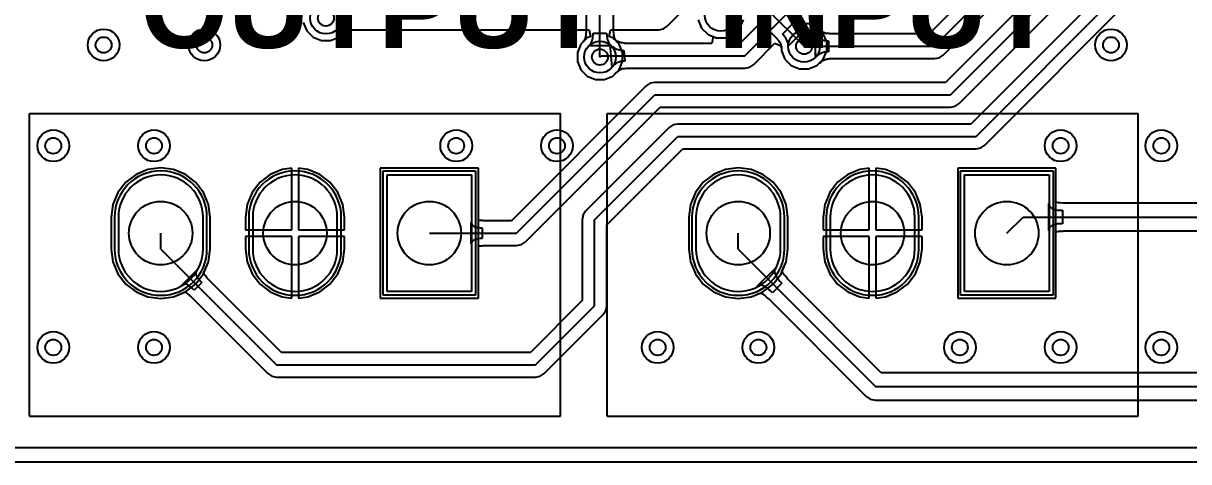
# Model space of a CAD drawing. Extents: x -53 to 82, y -68 to 38.
# Drawn here: x 11.37 to 33.41, y 0 to 8.28 of the extents above; entities that cross this region are included whole.
import ezdxf

# ---------------------------------------------------------------- set-up
doc = ezdxf.new("R2010")
doc.units = 0
for name, color, linetype in [('BOTTOM_LAYER', 5, 'CONTINUOUS'), ('BOTTOM_SOLDER', 6, 'CONTINUOUS'), ('KEEP-OUT_LAYER', 6, 'CONTINUOUS'), ('MULTI-LAYER', 9, 'CONTINUOUS'), ('TOP_LAYER', 1, 'CONTINUOUS'), ('TOP_OVERLAY', 2, 'CONTINUOUS'), ('TOP_SOLDER', 216, 'CONTINUOUS')]:
    doc.layers.add(name, color=color, linetype=linetype)
doc.styles.add('ARIAL_BOLD', font='', dxfattribs={"height": 0.2})
doc.styles.get('ARIAL_BOLD').set_extended_font_data('Arial', bold=True)

msp = doc.modelspace()

# ---------------------------------------------------------------- linework, layer by layer
at = {"layer": 'BOTTOM_LAYER'}
for p, q in [((41.626, 21.204), (28.504, 8.082)), ((28.6, 7.849), (41.859, 21.107)), ((28.765, 7.684), (42.024, 20.943)), ((25.019, 7.671), (37.744, 20.396)), ((37.24, 20.221), (24.922, 7.904)), ((34.415, 12.773), (28.809, 7.167)), ((28.905, 6.934), (34.58, 12.609)), ((29.07, 6.769), (34.676, 12.375)), ((34.811, 11.9), (29.291, 6.38)), ((29.388, 6.147), (34.976, 11.735)), ((29.553, 5.982), (35.072, 11.502)), ((23.549, 8.226), (25.708, 10.385)), ((17.308, 8.172), (17.308, 8.592)), ((26.133, 8.276), (26.08, 8.403)), ((16.667, 8.297), (16.732, 8.14)), ((17.332, 8.195), (17.308, 8.172)), ((17.357, 8.216), (17.332, 8.195)), ((17.381, 8.234), (17.357, 8.216)), ((17.406, 8.25), (17.381, 8.234)), ((17.431, 8.263), (17.406, 8.25)), ((17.456, 8.274), (17.431, 8.263)), ((17.482, 8.282), (17.456, 8.274)), ((17.508, 8.288), (17.482, 8.282)), ((17.533, 8.153), (17.547, 8.155)), ((17.547, 8.155), (17.567, 8.156)), ((17.567, 8.156), (17.58, 8.162)), ((17.58, 8.162), (22.075, 8.162)), ((22.075, 8.162), (22.1, 8.035)), ((22.451, 8.035), (22.477, 8.162)), ((22.477, 8.162), (23.393, 8.162)), ((23.393, 8.162), (23.478, 8.179)), ((23.478, 8.179), (23.549, 8.226)), ((24.135, 8.348), (24.2, 8.191)), ((24.2, 8.191), (24.32, 8.071)), ((24.804, 8.071), (24.924, 8.191)), ((24.924, 8.191), (24.989, 8.348)), ((26.222, 8.276), (26.133, 8.276)), ((26.378, 8.211), (26.222, 8.276)), ((26.422, 8.167), (26.378, 8.211)), ((26.446, 8.158), (26.422, 8.167)), ((26.464, 8.141), (26.446, 8.158)), ((16.732, 8.14), (16.852, 8.02)), ((16.852, 8.02), (17.009, 7.955)), ((17.009, 7.955), (17.179, 7.955)), ((17.179, 7.955), (17.336, 8.02)), ((17.336, 8.02), (17.38, 8.063)), ((17.38, 8.063), (17.404, 8.073)), ((17.404, 8.073), (17.425, 8.093)), ((17.425, 8.093), (17.442, 8.108)), ((17.442, 8.108), (17.459, 8.12)), ((17.459, 8.12), (17.475, 8.131)), ((17.475, 8.131), (17.49, 8.139)), ((17.49, 8.139), (17.505, 8.145)), ((17.505, 8.145), (17.519, 8.15)), ((17.519, 8.15), (17.533, 8.153)), ((22.034, 8.007), (21.914, 7.887)), ((22.1, 8.035), (22.034, 8.007)), ((22.518, 8.007), (22.451, 8.035)), ((22.54, 7.985), (22.518, 8.007)), ((22.558, 7.98), (22.54, 7.985)), ((22.578, 7.963), (22.558, 7.98)), ((22.595, 7.951), (22.578, 7.963)), ((22.612, 7.941), (22.595, 7.951)), ((22.628, 7.933), (22.612, 7.941)), ((24.32, 8.071), (24.416, 8.031)), ((24.416, 8.031), (24.391, 7.904)), ((24.707, 8.031), (24.804, 8.071)), ((24.733, 7.904), (24.707, 8.031)), ((26.351, 7.639), (26.351, 8.059)), ((26.351, 8.059), (26.372, 8.038)), ((26.372, 8.038), (26.395, 8.02)), ((26.395, 8.02), (26.418, 8.003)), ((26.418, 8.003), (26.442, 7.989)), ((26.442, 7.989), (26.466, 7.977)), ((26.478, 8.129), (26.464, 8.141)), ((26.466, 7.977), (26.491, 7.968)), ((26.493, 8.119), (26.478, 8.129)), ((26.491, 7.968), (26.517, 7.96)), ((26.507, 8.11), (26.493, 8.119)), ((26.521, 8.103), (26.507, 8.11)), ((26.517, 7.96), (26.544, 7.955)), ((26.535, 8.098), (26.521, 8.103)), ((26.55, 8.093), (26.535, 8.098)), ((26.544, 7.955), (26.571, 7.951)), ((26.565, 8.09), (26.55, 8.093)), ((26.582, 8.088), (26.565, 8.09)), ((26.571, 7.951), (26.599, 7.95)), ((26.604, 8.088), (26.582, 8.088)), ((26.599, 7.95), (26.599, 7.747)), ((26.617, 8.082), (26.604, 8.088)), ((28.504, 8.082), (26.617, 8.082)), ((21.914, 7.887), (21.849, 7.73)), ((21.849, 7.73), (21.849, 7.56)), ((22.507, 7.454), (22.471, 7.873)), ((22.471, 7.873), (22.495, 7.854)), ((22.495, 7.854), (22.519, 7.837)), ((22.519, 7.837), (22.544, 7.822)), ((22.544, 7.822), (22.568, 7.809)), ((22.568, 7.809), (22.594, 7.797)), ((22.594, 7.797), (22.62, 7.788)), ((22.62, 7.788), (22.646, 7.781)), ((22.644, 7.926), (22.628, 7.933)), ((22.66, 7.92), (22.644, 7.926)), ((22.646, 7.781), (22.673, 7.776)), ((22.676, 7.916), (22.66, 7.92)), ((22.673, 7.776), (22.7, 7.773)), ((22.693, 7.912), (22.676, 7.916)), ((22.71, 7.911), (22.693, 7.912)), ((22.7, 7.773), (22.728, 7.772)), ((22.733, 7.91), (22.71, 7.911)), ((22.728, 7.772), (22.746, 7.569)), ((22.745, 7.904), (22.733, 7.91)), ((24.391, 7.904), (22.745, 7.904)), ((24.922, 7.904), (24.733, 7.904)), ((25.184, 7.506), (25.583, 7.905)), ((25.583, 7.905), (25.71, 7.852)), ((25.71, 7.852), (25.71, 7.764)), ((25.71, 7.764), (25.775, 7.607)), ((26.137, 7.849), (28.6, 7.849)), ((26.466, 7.72), (26.442, 7.708)), ((26.491, 7.73), (26.466, 7.72)), ((26.517, 7.737), (26.491, 7.73)), ((26.544, 7.743), (26.517, 7.737)), ((26.571, 7.746), (26.544, 7.743)), ((26.599, 7.747), (26.571, 7.746)), ((21.849, 7.56), (21.914, 7.404)), ((22.276, 7.645), (22.301, 7.671)), ((22.301, 7.671), (25.019, 7.671)), ((22.547, 7.496), (22.527, 7.476)), ((22.568, 7.513), (22.547, 7.496)), ((22.591, 7.528), (22.568, 7.513)), ((22.614, 7.54), (22.591, 7.528)), ((22.639, 7.551), (22.614, 7.54)), ((22.664, 7.559), (22.639, 7.551)), ((22.69, 7.565), (22.664, 7.559)), ((22.718, 7.568), (22.69, 7.565)), ((22.746, 7.569), (22.718, 7.568)), ((25.108, 7.455), (25.184, 7.506)), ((25.775, 7.607), (25.895, 7.487)), ((26.372, 7.659), (26.351, 7.639)), ((26.395, 7.678), (26.372, 7.659)), ((26.378, 7.487), (26.422, 7.53)), ((26.418, 7.694), (26.395, 7.678)), ((26.442, 7.708), (26.418, 7.694)), ((26.422, 7.53), (26.446, 7.539)), ((26.446, 7.539), (26.464, 7.556)), ((26.464, 7.556), (26.478, 7.568)), ((26.478, 7.568), (26.493, 7.578)), ((26.493, 7.578), (26.507, 7.587)), ((26.507, 7.587), (26.521, 7.594)), ((26.521, 7.594), (26.535, 7.599)), ((26.535, 7.599), (26.55, 7.604)), ((26.55, 7.604), (26.565, 7.607)), ((26.565, 7.607), (26.582, 7.609)), ((26.582, 7.609), (26.604, 7.61)), ((26.604, 7.61), (26.617, 7.616)), ((26.617, 7.616), (28.6, 7.616)), ((28.6, 7.616), (28.69, 7.633)), ((28.69, 7.633), (28.765, 7.684)), ((21.914, 7.404), (22.034, 7.283)), ((22.034, 7.283), (22.191, 7.218)), ((22.361, 7.218), (22.518, 7.283)), ((22.527, 7.476), (22.507, 7.454)), ((22.518, 7.283), (22.585, 7.351)), ((22.585, 7.351), (22.61, 7.363)), ((22.61, 7.363), (22.625, 7.381)), ((22.625, 7.381), (22.638, 7.392)), ((22.638, 7.392), (22.65, 7.402)), ((22.65, 7.402), (22.662, 7.41)), ((22.662, 7.41), (22.674, 7.416)), ((22.674, 7.416), (22.686, 7.422)), ((22.686, 7.422), (22.699, 7.426)), ((22.699, 7.426), (22.714, 7.429)), ((22.714, 7.429), (22.729, 7.431)), ((22.729, 7.431), (22.752, 7.432)), ((22.752, 7.432), (22.755, 7.433)), ((22.755, 7.433), (22.758, 7.432)), ((22.758, 7.432), (22.769, 7.438)), ((22.769, 7.438), (25.019, 7.438)), ((25.019, 7.438), (25.108, 7.455)), ((25.895, 7.487), (26.052, 7.422)), ((26.052, 7.422), (26.222, 7.422)), ((26.222, 7.422), (26.378, 7.487)), ((23.152, 7.099), (20.604, 4.551)), ((22.191, 7.218), (22.361, 7.218)), ((23.228, 7.15), (23.152, 7.099)), ((23.317, 7.167), (23.228, 7.15)), ((28.809, 7.167), (23.317, 7.167)), ((20.701, 4.318), (23.317, 6.934)), ((23.317, 6.934), (28.905, 6.934)), ((20.866, 4.153), (23.414, 6.701)), ((23.414, 6.701), (28.905, 6.701)), ((28.905, 6.701), (28.994, 6.719)), ((28.994, 6.719), (29.07, 6.769)), ((23.584, 6.312), (22.009, 4.737)), ((23.66, 6.362), (23.584, 6.312)), ((23.749, 6.38), (23.66, 6.362)), ((29.291, 6.38), (23.749, 6.38)), ((22.174, 4.572), (23.749, 6.147)), ((23.749, 6.147), (29.388, 6.147)), ((29.477, 5.931), (29.553, 5.982)), ((22.407, 4.475), (23.846, 5.914)), ((23.846, 5.914), (29.388, 5.914)), ((29.388, 5.914), (29.477, 5.931)), ((13.728, 5.521), (13.503, 5.428)), ((13.97, 5.553), (13.728, 5.521)), ((14.212, 5.521), (13.97, 5.553)), ((14.437, 5.428), (14.212, 5.521)), ((16.268, 5.521), (16.043, 5.428)), ((16.447, 5.545), (16.268, 5.521)), ((16.447, 4.381), (16.447, 5.545)), ((16.752, 5.521), (16.573, 5.545)), ((16.573, 5.545), (16.573, 4.381)), ((16.977, 5.428), (16.752, 5.521)), ((19.977, 5.545), (18.123, 5.545)), ((18.123, 5.545), (18.123, 3.091)), ((19.977, 4.563), (19.977, 5.545)), ((24.65, 5.521), (24.425, 5.428)), ((24.892, 5.553), (24.65, 5.521)), ((25.134, 5.521), (24.892, 5.553)), ((25.359, 5.428), (25.134, 5.521)), ((27.19, 5.521), (26.965, 5.428)), ((27.369, 5.545), (27.19, 5.521)), ((27.369, 4.381), (27.369, 5.545)), ((27.674, 5.521), (27.495, 5.545)), ((27.495, 5.545), (27.495, 4.381)), ((27.899, 5.428), (27.674, 5.521)), ((30.899, 5.545), (29.045, 5.545)), ((29.045, 5.545), (29.045, 3.091)), ((30.899, 4.902), (30.899, 5.545)), ((13.503, 5.428), (13.309, 5.279)), ((14.631, 5.279), (14.437, 5.428)), ((16.043, 5.428), (15.849, 5.279)), ((17.171, 5.279), (16.977, 5.428)), ((18.25, 3.218), (18.25, 5.418)), ((18.25, 5.418), (19.85, 5.418)), ((19.85, 5.418), (19.85, 3.218)), ((24.425, 5.428), (24.231, 5.279)), ((25.553, 5.279), (25.359, 5.428)), ((26.965, 5.428), (26.771, 5.279)), ((28.093, 5.279), (27.899, 5.428)), ((29.172, 3.218), (29.172, 5.418)), ((29.172, 5.418), (30.772, 5.418)), ((30.772, 5.418), (30.772, 3.218)), ((13.16, 5.086), (13.067, 4.86)), ((13.309, 5.279), (13.16, 5.086)), ((14.78, 5.086), (14.631, 5.279)), ((14.873, 4.86), (14.78, 5.086)), ((15.7, 5.086), (15.607, 4.86)), ((15.849, 5.279), (15.7, 5.086)), ((17.32, 5.086), (17.171, 5.279)), ((17.413, 4.86), (17.32, 5.086)), ((24.082, 5.086), (23.989, 4.86)), ((24.231, 5.279), (24.082, 5.086)), ((25.702, 5.086), (25.553, 5.279)), ((25.795, 4.86), (25.702, 5.086)), ((26.622, 5.086), (26.529, 4.86)), ((26.771, 5.279), (26.622, 5.086)), ((28.242, 5.086), (28.093, 5.279)), ((28.335, 4.86), (28.242, 5.086)), ((13.067, 4.86), (13.035, 4.618)), ((14.905, 4.618), (14.873, 4.86)), ((15.607, 4.86), (15.575, 4.618)), ((17.445, 4.618), (17.413, 4.86)), ((23.989, 4.86), (23.957, 4.618)), ((25.827, 4.618), (25.795, 4.86)), ((26.529, 4.86), (26.497, 4.618)), ((28.367, 4.618), (28.335, 4.86)), ((30.766, 4.369), (30.766, 4.877)), ((30.766, 4.877), (30.768, 4.853)), ((30.768, 4.853), (30.776, 4.831)), ((30.902, 4.901), (30.899, 4.902)), ((30.921, 4.896), (30.902, 4.901)), ((30.948, 4.891), (30.921, 4.896)), ((30.982, 4.888), (30.948, 4.891)), ((31.027, 4.887), (30.982, 4.888)), ((31.039, 4.882), (31.027, 4.887)), ((54.142, 4.882), (31.039, 4.882)), ((21.959, 4.661), (21.941, 4.572)), ((22.009, 4.737), (21.959, 4.661)), ((30.776, 4.831), (30.789, 4.812)), ((30.789, 4.812), (30.807, 4.796)), ((30.807, 4.796), (30.83, 4.782)), ((30.83, 4.782), (30.858, 4.77)), ((30.858, 4.77), (30.892, 4.761)), ((30.892, 4.761), (30.93, 4.755)), ((30.93, 4.755), (30.974, 4.751)), ((30.974, 4.751), (31.023, 4.75)), ((31.023, 4.75), (31.023, 4.496)), ((13.035, 4.618), (13.035, 4.018)), ((13.17, 4.618), (13.17, 4.018)), ((14.77, 4.018), (14.77, 4.618)), ((14.905, 4.018), (14.905, 4.618)), ((15.575, 4.618), (15.575, 4.381)), ((15.71, 4.618), (15.71, 4.018)), ((17.31, 4.018), (17.31, 4.618)), ((17.445, 4.381), (17.445, 4.618)), ((19.844, 4.115), (19.844, 4.521)), ((19.844, 4.521), (19.846, 4.502)), ((19.846, 4.502), (19.852, 4.485)), ((19.852, 4.485), (19.862, 4.469)), ((19.862, 4.469), (19.877, 4.456)), ((19.877, 4.456), (19.895, 4.445)), ((19.895, 4.445), (19.918, 4.436)), ((19.918, 4.436), (19.945, 4.429)), ((19.945, 4.429), (19.976, 4.424)), ((19.976, 4.424), (20.011, 4.421)), ((19.993, 4.56), (19.977, 4.563)), ((20.019, 4.558), (19.993, 4.56)), ((20.011, 4.421), (20.05, 4.42)), ((20.054, 4.557), (20.019, 4.558)), ((20.05, 4.42), (20.05, 4.216)), ((20.067, 4.551), (20.054, 4.557)), ((20.604, 4.551), (20.067, 4.551)), ((21.941, 4.572), (21.941, 3.043)), ((22.174, 2.946), (22.174, 4.572)), ((22.407, 2.946), (22.407, 4.475)), ((23.957, 4.618), (23.957, 4.018)), ((24.092, 4.618), (24.092, 4.018)), ((25.692, 4.018), (25.692, 4.618)), ((25.827, 4.018), (25.827, 4.618)), ((26.497, 4.618), (26.497, 4.381)), ((26.632, 4.618), (26.632, 4.018)), ((28.232, 4.018), (28.232, 4.618)), ((28.367, 4.381), (28.367, 4.618)), ((29.972, 4.318), (30.277, 4.623)), ((30.277, 4.623), (54.61, 4.623)), ((30.776, 4.415), (30.768, 4.393)), ((30.789, 4.434), (30.776, 4.415)), ((30.807, 4.45), (30.789, 4.434)), ((30.83, 4.464), (30.807, 4.45)), ((30.858, 4.475), (30.83, 4.464)), ((30.892, 4.484), (30.858, 4.475)), ((30.93, 4.491), (30.892, 4.484)), ((30.974, 4.495), (30.93, 4.491)), ((31.023, 4.496), (30.974, 4.495)), ((13.97, 4.018), (13.97, 4.318)), ((15.575, 4.381), (16.447, 4.381)), ((16.447, 4.255), (15.575, 4.255)), ((15.575, 4.255), (15.575, 4.018)), ((16.447, 3.091), (16.447, 4.255)), ((16.573, 4.381), (17.445, 4.381)), ((17.445, 4.255), (16.573, 4.255)), ((16.573, 4.255), (16.573, 3.091)), ((17.445, 4.018), (17.445, 4.255)), ((19.05, 4.318), (20.701, 4.318)), ((19.895, 4.191), (19.877, 4.18)), ((19.918, 4.2), (19.895, 4.191)), ((19.945, 4.207), (19.918, 4.2)), ((19.976, 4.212), (19.945, 4.207)), ((20.011, 4.215), (19.976, 4.212)), ((20.05, 4.216), (20.011, 4.215)), ((24.892, 4.018), (24.892, 4.318)), ((26.497, 4.381), (27.369, 4.381)), ((27.369, 4.255), (26.497, 4.255)), ((26.497, 4.255), (26.497, 4.018)), ((27.369, 3.091), (27.369, 4.255)), ((27.432, 4.318), (27.432, 4.318)), ((27.432, 4.318), (27.432, 4.318)), ((27.432, 4.318), (27.432, 4.318)), ((27.495, 4.381), (28.367, 4.381)), ((28.367, 4.255), (27.495, 4.255)), ((27.495, 4.255), (27.495, 3.091)), ((28.367, 4.018), (28.367, 4.255)), ((30.768, 4.393), (30.766, 4.369)), ((30.899, 4.344), (30.902, 4.345)), ((30.899, 3.091), (30.899, 4.344)), ((30.902, 4.345), (30.921, 4.35)), ((30.921, 4.35), (30.948, 4.354)), ((30.948, 4.354), (30.982, 4.357)), ((30.982, 4.357), (31.027, 4.358)), ((31.027, 4.358), (31.039, 4.364)), ((31.039, 4.364), (54.142, 4.364)), ((13.035, 4.018), (13.067, 3.776)), ((13.97, 4.018), (16.159, 1.829)), ((14.873, 3.776), (14.905, 4.018)), ((15.575, 4.018), (15.607, 3.776)), ((17.413, 3.776), (17.445, 4.018)), ((19.846, 4.134), (19.844, 4.115)), ((19.852, 4.151), (19.846, 4.134)), ((19.862, 4.167), (19.852, 4.151)), ((19.877, 4.18), (19.862, 4.167)), ((19.977, 4.073), (19.993, 4.076)), ((19.977, 3.091), (19.977, 4.073)), ((19.993, 4.076), (20.019, 4.078)), ((20.019, 4.078), (20.054, 4.079)), ((20.054, 4.079), (20.067, 4.085)), ((20.067, 4.085), (20.701, 4.085)), ((20.701, 4.085), (20.79, 4.103)), ((20.79, 4.103), (20.866, 4.153)), ((23.957, 4.018), (23.989, 3.776)), ((24.892, 4.018), (27.488, 1.422)), ((25.795, 3.776), (25.827, 4.018)), ((26.497, 4.018), (26.529, 3.776)), ((28.335, 3.776), (28.367, 4.018)), ((13.067, 3.776), (13.16, 3.55)), ((14.782, 3.555), (14.873, 3.776)), ((15.607, 3.776), (15.7, 3.55)), ((17.32, 3.55), (17.413, 3.776)), ((23.989, 3.776), (24.082, 3.55)), ((25.719, 3.591), (25.795, 3.776)), ((26.529, 3.776), (26.622, 3.55)), ((28.242, 3.55), (28.335, 3.776)), ((13.16, 3.55), (13.309, 3.357)), ((14.37, 3.332), (14.656, 3.618)), ((14.637, 3.586), (14.634, 3.567)), ((14.634, 3.567), (14.636, 3.547)), ((14.636, 3.547), (14.643, 3.525)), ((14.644, 3.603), (14.637, 3.586)), ((14.656, 3.618), (14.644, 3.603)), ((14.784, 3.552), (14.782, 3.555)), ((14.798, 3.533), (14.784, 3.552)), ((14.817, 3.51), (14.798, 3.533)), ((15.7, 3.55), (15.849, 3.357)), ((17.171, 3.357), (17.32, 3.55)), ((24.082, 3.55), (24.231, 3.357)), ((25.245, 3.307), (25.603, 3.665)), ((25.579, 3.624), (25.576, 3.601)), ((25.576, 3.601), (25.579, 3.575)), ((25.588, 3.646), (25.579, 3.624)), ((25.579, 3.575), (25.588, 3.547)), ((25.603, 3.665), (25.588, 3.646)), ((25.588, 3.547), (25.602, 3.516)), ((25.723, 3.582), (25.719, 3.591)), ((25.736, 3.561), (25.723, 3.582)), ((25.756, 3.534), (25.736, 3.561)), ((25.783, 3.503), (25.756, 3.534)), ((26.622, 3.55), (26.771, 3.357)), ((28.093, 3.357), (28.242, 3.55)), ((13.309, 3.357), (13.503, 3.208)), ((14.385, 3.344), (14.37, 3.332)), ((14.402, 3.351), (14.385, 3.344)), ((14.421, 3.354), (14.402, 3.351)), ((14.441, 3.352), (14.421, 3.354)), ((14.463, 3.345), (14.441, 3.352)), ((14.487, 3.334), (14.463, 3.345)), ((14.513, 3.318), (14.487, 3.334)), ((14.541, 3.298), (14.513, 3.318)), ((14.745, 3.387), (14.601, 3.243)), ((14.643, 3.525), (14.654, 3.501)), ((14.654, 3.501), (14.67, 3.475)), ((14.67, 3.475), (14.69, 3.447)), ((14.69, 3.447), (14.715, 3.418)), ((14.715, 3.418), (14.745, 3.387)), ((14.844, 3.482), (14.817, 3.51)), ((14.849, 3.468), (14.844, 3.482)), ((16.256, 2.062), (14.849, 3.468)), ((15.849, 3.357), (16.043, 3.208)), ((16.977, 3.208), (17.171, 3.357)), ((24.231, 3.357), (24.425, 3.208)), ((25.264, 3.322), (25.245, 3.307)), ((25.286, 3.331), (25.264, 3.322)), ((25.309, 3.334), (25.286, 3.331)), ((25.335, 3.331), (25.309, 3.334)), ((25.363, 3.322), (25.335, 3.331)), ((25.394, 3.308), (25.363, 3.322)), ((25.427, 3.288), (25.394, 3.308)), ((25.719, 3.371), (25.539, 3.191)), ((25.602, 3.516), (25.622, 3.483)), ((25.622, 3.483), (25.649, 3.448)), ((25.649, 3.448), (25.681, 3.411)), ((25.681, 3.411), (25.719, 3.371)), ((25.818, 3.466), (25.783, 3.503)), ((25.823, 3.453), (25.818, 3.466)), ((27.595, 1.681), (25.823, 3.453)), ((26.771, 3.357), (26.965, 3.208)), ((27.899, 3.208), (28.093, 3.357)), ((13.503, 3.208), (13.728, 3.115)), ((13.728, 3.115), (13.97, 3.083)), ((13.97, 3.083), (14.212, 3.115)), ((14.212, 3.115), (14.433, 3.206)), ((14.433, 3.206), (14.436, 3.204)), ((14.436, 3.204), (14.455, 3.19)), ((14.455, 3.19), (14.478, 3.171)), ((14.478, 3.171), (14.506, 3.144)), ((14.506, 3.144), (14.52, 3.139)), ((14.52, 3.139), (15.994, 1.664)), ((14.57, 3.273), (14.541, 3.298)), ((14.601, 3.243), (14.57, 3.273)), ((16.043, 3.208), (16.268, 3.115)), ((16.268, 3.115), (16.447, 3.091)), ((16.573, 3.091), (16.752, 3.115)), ((16.752, 3.115), (16.977, 3.208)), ((18.123, 3.091), (19.977, 3.091)), ((19.85, 3.218), (18.25, 3.218)), ((24.425, 3.208), (24.65, 3.115)), ((24.65, 3.115), (24.892, 3.083)), ((24.892, 3.083), (25.134, 3.115)), ((25.134, 3.115), (25.319, 3.191)), ((25.319, 3.191), (25.328, 3.187)), ((25.328, 3.187), (25.349, 3.174)), ((25.349, 3.174), (25.376, 3.154)), ((25.376, 3.154), (25.407, 3.127)), ((25.407, 3.127), (25.444, 3.092)), ((25.462, 3.261), (25.427, 3.288)), ((25.444, 3.092), (25.457, 3.087)), ((25.457, 3.087), (27.304, 1.239)), ((25.499, 3.229), (25.462, 3.261)), ((25.539, 3.191), (25.499, 3.229)), ((26.965, 3.208), (27.19, 3.115)), ((27.19, 3.115), (27.369, 3.091)), ((27.495, 3.091), (27.674, 3.115)), ((27.674, 3.115), (27.899, 3.208)), ((29.045, 3.091), (30.899, 3.091)), ((30.772, 3.218), (29.172, 3.218)), ((21.941, 3.043), (20.96, 2.062)), ((21.057, 1.829), (22.174, 2.946)), ((22.39, 2.857), (22.407, 2.946)), ((21.221, 1.664), (22.339, 2.782)), ((22.339, 2.782), (22.39, 2.857)), ((20.96, 2.062), (16.256, 2.062)), ((16.159, 1.829), (21.057, 1.829)), ((15.994, 1.664), (16.07, 1.613)), ((16.07, 1.613), (16.159, 1.596)), ((16.159, 1.596), (21.057, 1.596)), ((21.057, 1.596), (21.146, 1.613)), ((21.146, 1.613), (21.221, 1.664)), ((54.207, 1.681), (27.595, 1.681)), ((27.488, 1.422), (54.661, 1.422)), ((27.304, 1.239), (27.388, 1.183)), ((27.388, 1.183), (27.488, 1.163)), ((27.488, 1.163), (54.176, 1.163)), ((78.551, 0.259), (8.331, 0.259))]:
    msp.add_line(p, q, dxfattribs=at)
for centre, radius in [((17.094, 8.382), 0.3), ((24.562, 8.433), 0.3), ((17.094, 8.382), 0.15), ((12.89, 7.874), 0.3), ((14.796, 7.874), 0.3), ((31.941, 7.874), 0.3), ((12.89, 7.874), 0.15), ((14.796, 7.874), 0.15), ((22.276, 7.645), 0.3), ((26.137, 7.849), 0.3), ((26.137, 7.849), 0.15), ((31.941, 7.874), 0.15), ((22.276, 7.645), 0.15), ((11.938, 5.969), 0.3), ((13.843, 5.969), 0.3), ((19.558, 5.969), 0.3), ((21.463, 5.969), 0.3), ((30.988, 5.969), 0.3), ((32.893, 5.969), 0.3), ((11.938, 5.969), 0.15), ((13.843, 5.969), 0.15), ((19.558, 5.969), 0.15), ((21.463, 5.969), 0.15), ((30.988, 5.969), 0.15), ((32.893, 5.969), 0.15), ((13.97, 4.318), 0.6), ((16.51, 4.318), 0.6), ((19.05, 4.318), 0.6), ((24.892, 4.318), 0.6), ((27.432, 4.318), 0.6), ((29.972, 4.318), 0.6), ((11.938, 2.159), 0.3), ((13.843, 2.159), 0.3), ((23.368, 2.159), 0.3), ((25.273, 2.159), 0.3), ((29.083, 2.159), 0.3), ((30.988, 2.159), 0.3), ((32.893, 2.159), 0.3), ((11.938, 2.159), 0.15), ((13.843, 2.159), 0.15), ((23.368, 2.159), 0.15), ((25.273, 2.159), 0.15), ((29.083, 2.159), 0.15), ((30.988, 2.159), 0.15), ((32.893, 2.159), 0.15)]:
    msp.add_circle(centre, radius, dxfattribs=at)
for centre, start, end in [((13.97, 4.618), 0, 180), ((16.51, 4.618), 0, 180), ((24.892, 4.618), 0, 180), ((27.432, 4.618), 0, 180), ((13.97, 4.018), 180, 0), ((16.51, 4.018), 180, 0), ((24.892, 4.018), 180, 0), ((27.432, 4.018), 180, 0)]:
    msp.add_arc(centre, 0.8, start, end, dxfattribs=at)
at = {"layer": 'BOTTOM_SOLDER'}
for p, q in [((18.175, 3.143), (18.175, 5.493)), ((18.175, 5.493), (19.925, 5.493)), ((19.925, 5.493), (19.925, 3.143)), ((29.097, 3.143), (29.097, 5.493)), ((29.097, 5.493), (30.847, 5.493)), ((30.847, 5.493), (30.847, 3.143)), ((13.095, 4.618), (13.095, 4.018)), ((14.845, 4.018), (14.845, 4.618)), ((15.635, 4.618), (15.635, 4.018)), ((17.385, 4.018), (17.385, 4.618)), ((24.017, 4.618), (24.017, 4.018)), ((25.767, 4.018), (25.767, 4.618)), ((26.557, 4.618), (26.557, 4.018)), ((28.307, 4.018), (28.307, 4.618)), ((19.925, 3.143), (18.175, 3.143)), ((30.847, 3.143), (29.097, 3.143))]:
    msp.add_line(p, q, dxfattribs=at)
for centre in [(13.97, 4.318), (16.51, 4.318), (19.05, 4.318), (24.892, 4.318), (27.432, 4.318), (29.972, 4.318)]:
    msp.add_circle(centre, 0.6, dxfattribs=at)
for centre, start, end in [((13.97, 4.618), 0, 180), ((16.51, 4.618), 0, 180), ((24.892, 4.618), 0, 180), ((27.432, 4.618), 0, 180), ((13.97, 4.018), 180, 0), ((16.51, 4.018), 180, 0), ((24.892, 4.018), 180, 0), ((27.432, 4.018), 180, 0)]:
    msp.add_arc(centre, 0.875, start, end, dxfattribs=at)
at = {"layer": 'KEEP-OUT_LAYER'}
msp.add_line((3.022, 0), (78.551, 0), dxfattribs=at)
at = {"layer": 'MULTI-LAYER'}
for p, q in [((18.25, 3.218), (18.25, 5.418)), ((18.25, 5.418), (19.85, 5.418)), ((19.85, 5.418), (19.85, 3.218)), ((29.172, 3.218), (29.172, 5.418)), ((29.172, 5.418), (30.772, 5.418)), ((30.772, 5.418), (30.772, 3.218)), ((13.17, 4.618), (13.17, 4.018)), ((14.77, 4.018), (14.77, 4.618)), ((15.71, 4.618), (15.71, 4.018)), ((17.31, 4.018), (17.31, 4.618)), ((24.092, 4.618), (24.092, 4.018)), ((25.692, 4.018), (25.692, 4.618)), ((26.632, 4.618), (26.632, 4.018)), ((28.232, 4.018), (28.232, 4.618)), ((19.85, 3.218), (18.25, 3.218)), ((30.772, 3.218), (29.172, 3.218))]:
    msp.add_line(p, q, dxfattribs=at)
for centre in [(13.97, 4.318), (16.51, 4.318), (19.05, 4.318), (24.892, 4.318), (27.432, 4.318), (29.972, 4.318)]:
    msp.add_circle(centre, 0.6, dxfattribs=at)
for centre, start, end in [((13.97, 4.618), 0, 180), ((16.51, 4.618), 0, 180), ((24.892, 4.618), 0, 180), ((27.432, 4.618), 0, 180), ((13.97, 4.018), 180, 0), ((16.51, 4.018), 180, 0), ((24.892, 4.018), 180, 0), ((27.432, 4.018), 180, 0)]:
    msp.add_arc(centre, 0.8, start, end, dxfattribs=at)
at = {"layer": 'TOP_LAYER'}
for p, q in [((22.276, 7.645), (22.276, 10.804)), ((22.017, 10.159), (22.017, 8.113)), ((22.535, 8.113), (22.535, 10.159)), ((25.432, 8.553), (26.137, 7.849)), ((16.667, 8.297), (16.732, 8.14)), ((17.456, 8.14), (17.521, 8.297)), ((24.135, 8.348), (24.2, 8.191)), ((24.2, 8.191), (24.32, 8.071)), ((24.804, 8.071), (24.924, 8.191)), ((24.924, 8.191), (24.989, 8.348)), ((25.249, 8.37), (25.623, 7.996)), ((25.727, 8.078), (25.907, 8.258)), ((25.907, 8.258), (25.929, 8.237)), ((25.929, 8.237), (25.951, 8.218)), ((25.951, 8.218), (25.974, 8.202)), ((25.974, 8.202), (25.996, 8.187)), ((25.996, 8.187), (26.019, 8.175)), ((26.019, 8.175), (26.042, 8.166)), ((26.042, 8.166), (26.064, 8.158)), ((26.064, 8.158), (26.087, 8.153)), ((26.161, 8.276), (26.139, 8.286)), ((26.222, 8.276), (26.161, 8.276)), ((26.378, 8.211), (26.222, 8.276)), ((26.499, 8.09), (26.378, 8.211)), ((16.732, 8.14), (16.852, 8.02)), ((16.852, 8.02), (17.009, 7.955)), ((17.009, 7.955), (17.179, 7.955)), ((17.179, 7.955), (17.336, 8.02)), ((17.336, 8.02), (17.456, 8.14)), ((21.965, 7.953), (21.956, 7.93)), ((21.976, 7.965), (21.965, 7.953)), ((21.982, 7.973), (21.976, 7.965)), ((21.988, 7.982), (21.982, 7.973)), ((21.993, 7.993), (21.988, 7.982)), ((21.998, 8.005), (21.993, 7.993)), ((22.003, 8.019), (21.998, 8.005)), ((22.006, 8.035), (22.003, 8.019)), ((22.009, 8.054), (22.006, 8.035)), ((22.011, 8.074), (22.009, 8.054)), ((22.017, 8.113), (22.011, 8.101)), ((22.011, 8.101), (22.011, 8.074)), ((22.108, 7.915), (22.119, 7.937)), ((22.119, 7.937), (22.128, 7.96)), ((22.128, 7.96), (22.136, 7.984)), ((22.136, 7.984), (22.141, 8.01)), ((22.141, 8.01), (22.145, 8.038)), ((22.145, 8.038), (22.148, 8.067)), ((22.148, 8.067), (22.149, 8.097)), ((22.149, 8.097), (22.403, 8.097)), ((22.403, 8.097), (22.404, 8.067)), ((22.404, 8.067), (22.406, 8.038)), ((22.406, 8.038), (22.41, 8.01)), ((22.41, 8.01), (22.416, 7.984)), ((22.416, 7.984), (22.424, 7.96)), ((22.424, 7.96), (22.433, 7.937)), ((22.433, 7.937), (22.443, 7.915)), ((22.54, 8.101), (22.535, 8.113)), ((22.541, 8.074), (22.54, 8.101)), ((22.543, 8.054), (22.541, 8.074)), ((22.545, 8.035), (22.543, 8.054)), ((22.549, 8.019), (22.545, 8.035)), ((22.553, 8.005), (22.549, 8.019)), ((22.558, 7.993), (22.553, 8.005)), ((22.564, 7.982), (22.558, 7.993)), ((22.569, 7.973), (22.564, 7.982)), ((22.575, 7.965), (22.569, 7.973)), ((22.587, 7.953), (22.575, 7.965)), ((22.595, 7.93), (22.587, 7.953)), ((24.32, 8.071), (24.477, 8.006)), ((24.477, 8.006), (24.647, 8.006)), ((24.647, 8.006), (24.804, 8.071)), ((25.623, 7.996), (25.628, 7.984)), ((25.628, 7.984), (25.646, 7.965)), ((25.646, 7.965), (25.659, 7.949)), ((25.659, 7.949), (25.67, 7.934)), ((25.748, 8.056), (25.727, 8.078)), ((25.767, 8.034), (25.748, 8.056)), ((25.784, 8.011), (25.767, 8.034)), ((25.798, 7.989), (25.784, 8.011)), ((25.81, 7.966), (25.798, 7.989)), ((25.82, 7.944), (25.81, 7.966)), ((25.827, 7.921), (25.82, 7.944)), ((26.134, 8.149), (25.837, 7.852)), ((26.087, 8.153), (26.11, 8.149)), ((26.11, 8.149), (26.134, 8.149)), ((26.564, 7.934), (26.499, 8.09)), ((21.914, 7.887), (21.849, 7.73)), ((21.849, 7.73), (21.849, 7.56)), ((21.956, 7.93), (21.914, 7.887)), ((22.066, 7.86), (22.082, 7.877)), ((22.486, 7.86), (22.066, 7.86)), ((22.082, 7.877), (22.096, 7.895)), ((22.096, 7.895), (22.108, 7.915)), ((22.443, 7.915), (22.456, 7.895)), ((22.456, 7.895), (22.47, 7.877)), ((22.47, 7.877), (22.486, 7.86)), ((22.638, 7.887), (22.595, 7.93)), ((22.703, 7.73), (22.638, 7.887)), ((22.703, 7.56), (22.703, 7.73)), ((25.67, 7.934), (25.679, 7.92)), ((25.679, 7.92), (25.686, 7.907)), ((25.686, 7.907), (25.691, 7.895)), ((25.691, 7.895), (25.695, 7.883)), ((25.695, 7.883), (25.697, 7.873)), ((25.697, 7.873), (25.699, 7.863)), ((25.699, 7.863), (25.699, 7.846)), ((25.699, 7.846), (25.71, 7.824)), ((25.71, 7.824), (25.71, 7.764)), ((25.71, 7.764), (25.775, 7.607)), ((25.833, 7.898), (25.827, 7.921)), ((25.836, 7.875), (25.833, 7.898)), ((25.837, 7.852), (25.836, 7.875)), ((26.499, 7.607), (26.564, 7.764)), ((26.564, 7.764), (26.564, 7.934)), ((21.849, 7.56), (21.914, 7.404)), ((22.638, 7.404), (22.703, 7.56)), ((25.775, 7.607), (25.895, 7.487)), ((26.378, 7.487), (26.499, 7.607)), ((21.914, 7.404), (22.034, 7.283)), ((22.034, 7.283), (22.191, 7.218)), ((22.361, 7.218), (22.518, 7.283)), ((22.518, 7.283), (22.638, 7.404)), ((25.895, 7.487), (26.052, 7.422)), ((26.052, 7.422), (26.222, 7.422)), ((26.222, 7.422), (26.378, 7.487)), ((22.191, 7.218), (22.361, 7.218)), ((13.728, 5.521), (13.503, 5.428)), ((13.97, 5.553), (13.728, 5.521)), ((14.212, 5.521), (13.97, 5.553)), ((14.437, 5.428), (14.212, 5.521)), ((16.268, 5.521), (16.043, 5.428)), ((16.447, 5.545), (16.268, 5.521)), ((16.447, 4.381), (16.447, 5.545)), ((16.752, 5.521), (16.573, 5.545)), ((16.573, 5.545), (16.573, 4.381)), ((16.977, 5.428), (16.752, 5.521)), ((19.977, 5.545), (18.123, 5.545)), ((18.123, 5.545), (18.123, 3.091)), ((19.977, 3.091), (19.977, 5.545)), ((24.65, 5.521), (24.425, 5.428)), ((24.892, 5.553), (24.65, 5.521)), ((25.134, 5.521), (24.892, 5.553)), ((25.359, 5.428), (25.134, 5.521)), ((27.19, 5.521), (26.965, 5.428)), ((27.369, 5.545), (27.19, 5.521)), ((27.369, 4.381), (27.369, 5.545)), ((27.674, 5.521), (27.495, 5.545)), ((27.495, 5.545), (27.495, 4.381)), ((27.899, 5.428), (27.674, 5.521)), ((30.899, 5.545), (29.045, 5.545)), ((29.045, 5.545), (29.045, 3.091)), ((30.899, 3.091), (30.899, 5.545)), ((13.503, 5.428), (13.309, 5.279)), ((14.631, 5.279), (14.437, 5.428)), ((16.043, 5.428), (15.849, 5.279)), ((17.171, 5.279), (16.977, 5.428)), ((18.25, 3.218), (18.25, 5.418)), ((18.25, 5.418), (19.85, 5.418)), ((19.85, 5.418), (19.85, 3.218)), ((24.425, 5.428), (24.231, 5.279)), ((25.553, 5.279), (25.359, 5.428)), ((26.965, 5.428), (26.771, 5.279)), ((28.093, 5.279), (27.899, 5.428)), ((29.172, 3.218), (29.172, 5.418)), ((29.172, 5.418), (30.772, 5.418)), ((30.772, 5.418), (30.772, 3.218)), ((13.16, 5.086), (13.067, 4.86)), ((13.309, 5.279), (13.16, 5.086)), ((14.78, 5.086), (14.631, 5.279)), ((14.873, 4.86), (14.78, 5.086)), ((15.7, 5.086), (15.607, 4.86)), ((15.849, 5.279), (15.7, 5.086)), ((17.32, 5.086), (17.171, 5.279)), ((17.413, 4.86), (17.32, 5.086)), ((24.082, 5.086), (23.989, 4.86)), ((24.231, 5.279), (24.082, 5.086)), ((25.702, 5.086), (25.553, 5.279)), ((25.795, 4.86), (25.702, 5.086)), ((26.622, 5.086), (26.529, 4.86)), ((26.771, 5.279), (26.622, 5.086)), ((28.242, 5.086), (28.093, 5.279)), ((28.335, 4.86), (28.242, 5.086)), ((13.067, 4.86), (13.035, 4.618)), ((14.905, 4.618), (14.873, 4.86)), ((15.607, 4.86), (15.575, 4.618)), ((17.445, 4.618), (17.413, 4.86)), ((23.989, 4.86), (23.957, 4.618)), ((25.827, 4.618), (25.795, 4.86)), ((26.529, 4.86), (26.497, 4.618)), ((28.367, 4.618), (28.335, 4.86)), ((13.035, 4.618), (13.035, 4.018)), ((13.17, 4.618), (13.17, 4.018)), ((14.77, 4.018), (14.77, 4.618)), ((14.905, 4.018), (14.905, 4.618)), ((15.575, 4.618), (15.575, 4.381)), ((15.71, 4.618), (15.71, 4.018)), ((17.31, 4.018), (17.31, 4.618)), ((17.445, 4.381), (17.445, 4.618)), ((23.957, 4.618), (23.957, 4.018)), ((24.092, 4.618), (24.092, 4.018)), ((25.692, 4.018), (25.692, 4.618)), ((25.827, 4.018), (25.827, 4.618)), ((26.497, 4.618), (26.497, 4.381)), ((26.632, 4.618), (26.632, 4.018)), ((28.232, 4.018), (28.232, 4.618)), ((28.367, 4.381), (28.367, 4.618)), ((15.575, 4.381), (16.447, 4.381)), ((16.447, 4.255), (15.575, 4.255)), ((15.575, 4.255), (15.575, 4.018)), ((16.447, 3.091), (16.447, 4.255)), ((16.573, 4.381), (17.445, 4.381)), ((17.445, 4.255), (16.573, 4.255)), ((16.573, 4.255), (16.573, 3.091)), ((17.445, 4.018), (17.445, 4.255)), ((26.497, 4.381), (27.369, 4.381)), ((27.369, 4.255), (26.497, 4.255)), ((26.497, 4.255), (26.497, 4.018)), ((27.369, 3.091), (27.369, 4.255)), ((27.495, 4.381), (28.367, 4.381)), ((28.367, 4.255), (27.495, 4.255)), ((27.495, 4.255), (27.495, 3.091)), ((28.367, 4.018), (28.367, 4.255)), ((13.035, 4.018), (13.067, 3.776)), ((14.873, 3.776), (14.905, 4.018)), ((15.575, 4.018), (15.607, 3.776)), ((17.413, 3.776), (17.445, 4.018)), ((23.957, 4.018), (23.989, 3.776)), ((25.795, 3.776), (25.827, 4.018)), ((26.497, 4.018), (26.529, 3.776)), ((28.335, 3.776), (28.367, 4.018)), ((13.067, 3.776), (13.16, 3.55)), ((14.78, 3.55), (14.873, 3.776)), ((15.607, 3.776), (15.7, 3.55)), ((17.32, 3.55), (17.413, 3.776)), ((23.989, 3.776), (24.082, 3.55)), ((25.702, 3.55), (25.795, 3.776)), ((26.529, 3.776), (26.622, 3.55)), ((28.242, 3.55), (28.335, 3.776)), ((13.16, 3.55), (13.309, 3.357)), ((14.631, 3.357), (14.78, 3.55)), ((15.7, 3.55), (15.849, 3.357)), ((17.171, 3.357), (17.32, 3.55)), ((24.082, 3.55), (24.231, 3.357)), ((25.553, 3.357), (25.702, 3.55)), ((26.622, 3.55), (26.771, 3.357)), ((28.093, 3.357), (28.242, 3.55)), ((13.309, 3.357), (13.503, 3.208)), ((14.437, 3.208), (14.631, 3.357)), ((15.849, 3.357), (16.043, 3.208)), ((16.977, 3.208), (17.171, 3.357)), ((24.231, 3.357), (24.425, 3.208)), ((25.359, 3.208), (25.553, 3.357)), ((26.771, 3.357), (26.965, 3.208)), ((27.899, 3.208), (28.093, 3.357)), ((13.503, 3.208), (13.728, 3.115)), ((13.728, 3.115), (13.97, 3.083)), ((13.97, 3.083), (14.212, 3.115)), ((14.212, 3.115), (14.437, 3.208)), ((16.043, 3.208), (16.268, 3.115)), ((16.268, 3.115), (16.447, 3.091)), ((16.573, 3.091), (16.752, 3.115)), ((16.752, 3.115), (16.977, 3.208)), ((18.123, 3.091), (19.977, 3.091)), ((19.85, 3.218), (18.25, 3.218)), ((24.425, 3.208), (24.65, 3.115)), ((24.65, 3.115), (24.892, 3.083)), ((24.892, 3.083), (25.134, 3.115)), ((25.134, 3.115), (25.359, 3.208)), ((26.965, 3.208), (27.19, 3.115)), ((27.19, 3.115), (27.369, 3.091)), ((27.495, 3.091), (27.674, 3.115)), ((27.674, 3.115), (27.899, 3.208)), ((29.045, 3.091), (30.899, 3.091)), ((30.772, 3.218), (29.172, 3.218)), ((78.551, 0.259), (8.331, 0.259))]:
    msp.add_line(p, q, dxfattribs=at)
for centre, radius in [((17.094, 8.382), 0.3), ((24.562, 8.433), 0.3), ((17.094, 8.382), 0.15), ((12.89, 7.874), 0.3), ((14.796, 7.874), 0.3), ((31.941, 7.874), 0.3), ((12.89, 7.874), 0.15), ((14.796, 7.874), 0.15), ((22.276, 7.645), 0.3), ((26.137, 7.849), 0.3), ((26.137, 7.849), 0.15), ((31.941, 7.874), 0.15), ((22.276, 7.645), 0.15), ((11.938, 5.969), 0.3), ((13.843, 5.969), 0.3), ((19.558, 5.969), 0.3), ((21.463, 5.969), 0.3), ((30.988, 5.969), 0.3), ((32.893, 5.969), 0.3), ((11.938, 5.969), 0.15), ((13.843, 5.969), 0.15), ((19.558, 5.969), 0.15), ((21.463, 5.969), 0.15), ((30.988, 5.969), 0.15), ((32.893, 5.969), 0.15), ((13.97, 4.318), 0.6), ((16.51, 4.318), 0.6), ((19.05, 4.318), 0.6), ((24.892, 4.318), 0.6), ((27.432, 4.318), 0.6), ((29.972, 4.318), 0.6), ((11.938, 2.159), 0.3), ((13.843, 2.159), 0.3), ((23.368, 2.159), 0.3), ((25.273, 2.159), 0.3), ((29.083, 2.159), 0.3), ((30.988, 2.159), 0.3), ((32.893, 2.159), 0.3), ((11.938, 2.159), 0.15), ((13.843, 2.159), 0.15), ((23.368, 2.159), 0.15), ((25.273, 2.159), 0.15), ((29.083, 2.159), 0.15), ((30.988, 2.159), 0.15), ((32.893, 2.159), 0.15)]:
    msp.add_circle(centre, radius, dxfattribs=at)
for centre, start, end in [((13.97, 4.618), 0, 180), ((16.51, 4.618), 0, 180), ((24.892, 4.618), 0, 180), ((27.432, 4.618), 0, 180), ((13.97, 4.018), 180, 0), ((16.51, 4.018), 180, 0), ((24.892, 4.018), 180, 0), ((27.432, 4.018), 180, 0)]:
    msp.add_arc(centre, 0.8, start, end, dxfattribs=at)
at = {"layer": 'TOP_OVERLAY'}
for p, q in [((11.49, 6.578), (21.53, 6.578)), ((11.49, 0.858), (11.49, 6.578)), ((21.53, 0.858), (21.53, 6.578)), ((22.412, 6.578), (32.452, 6.578)), ((22.412, 0.858), (22.412, 6.578)), ((32.452, 0.858), (32.452, 6.578)), ((11.49, 0.858), (21.53, 0.858)), ((22.412, 0.858), (32.452, 0.858))]:
    msp.add_line(p, q, dxfattribs=at)
at = {"layer": 'TOP_SOLDER'}
for p, q in [((18.175, 3.143), (18.175, 5.493)), ((18.175, 5.493), (19.925, 5.493)), ((19.925, 5.493), (19.925, 3.143)), ((29.097, 3.143), (29.097, 5.493)), ((29.097, 5.493), (30.847, 5.493)), ((30.847, 5.493), (30.847, 3.143)), ((13.095, 4.618), (13.095, 4.018)), ((14.845, 4.018), (14.845, 4.618)), ((15.635, 4.618), (15.635, 4.018)), ((17.385, 4.018), (17.385, 4.618)), ((24.017, 4.618), (24.017, 4.018)), ((25.767, 4.018), (25.767, 4.618)), ((26.557, 4.618), (26.557, 4.018)), ((28.307, 4.018), (28.307, 4.618)), ((19.925, 3.143), (18.175, 3.143)), ((30.847, 3.143), (29.097, 3.143))]:
    msp.add_line(p, q, dxfattribs=at)
for centre in [(13.97, 4.318), (16.51, 4.318), (19.05, 4.318), (24.892, 4.318), (27.432, 4.318), (29.972, 4.318)]:
    msp.add_circle(centre, 0.6, dxfattribs=at)
for centre, start, end in [((13.97, 4.618), 0, 180), ((16.51, 4.618), 0, 180), ((24.892, 4.618), 0, 180), ((27.432, 4.618), 0, 180), ((13.97, 4.018), 180, 0), ((16.51, 4.018), 180, 0), ((24.892, 4.018), 180, 0), ((27.432, 4.018), 180, 0)]:
    msp.add_arc(centre, 0.875, start, end, dxfattribs=at)

# ---------------------------------------------------------------- texts
at = {"layer": 'TOP_OVERLAY', "style": 'ARIAL_BOLD'}
for s, p in [('OUTPUT', (13.589, 7.816)), ('INPUT', (24.511, 7.816))]:
    msp.add_text(s, height=1.524, dxfattribs=at).set_placement(p)

doc.saveas('drawing.dxf')
